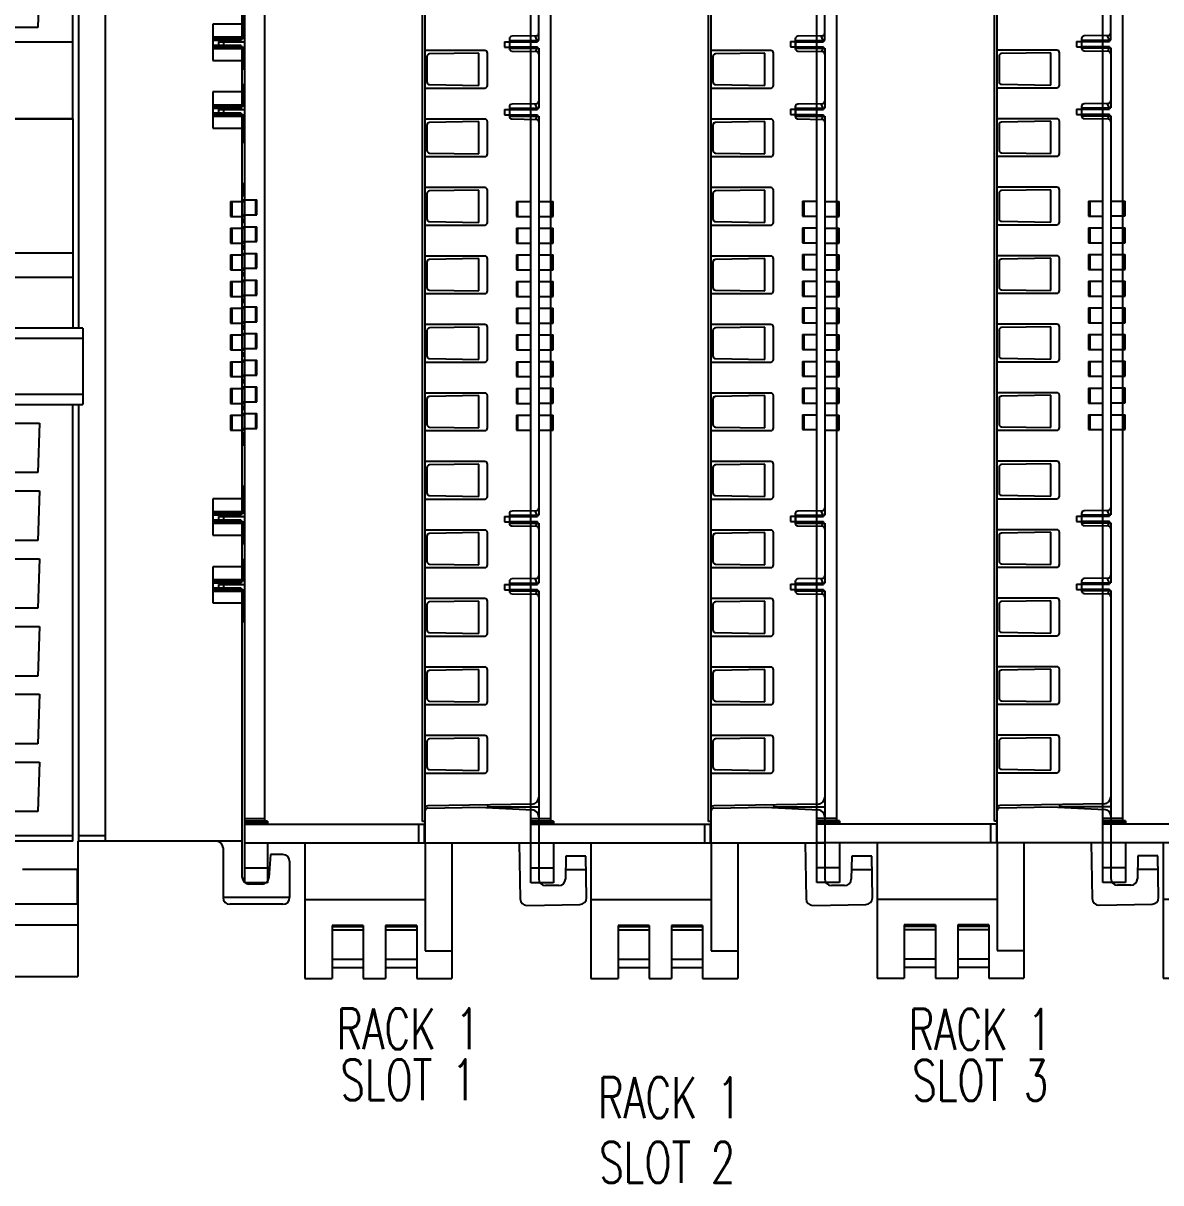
# Model space of a CAD drawing. Header units: inches. Extents: x 0 to 34.3, y 0 to 22.
# Drawn here: x 8.583 to 12.969, y 7.438 to 11.911 of the extents above; entities that cross this region are included whole.
import ezdxf
from ezdxf.enums import TextEntityAlignment as Align

# ---------------------------------------------------------------- set-up
doc = ezdxf.new("R2010")
doc.units = ezdxf.units.IN
doc.header["$MEASUREMENT"] = 0
doc.layers.add('PDESC', color=142, linetype='Continuous')
doc.layers.add('PSYMS', color=7, linetype='Continuous')
doc.styles.add('WD', font='romans.shx', dxfattribs={"height": 0.185})

# ---------------------------------------------------------------- blocks, each defined once
blk = doc.blocks.new('H5069_L320ERS2')
at = {"color": 7, "linetype": 'Continuous', "lineweight": 25}
for p, q in [((4.5798, 2.8163), (4.5798, 5.8723)), ((4.1004, 4.0712), (4.1004, 0.0044)), ((3.9874, 2.532), (3.9874, 3.8009)), ((4.007, 3.8009), (4.007, 1.7986)), ((3.8712, 3.024), (3.866, 2.8508)), ((4.5803, 2.926), (4.5803, 2.81)), ((3.866, 2.8508), (3.7021, 2.8508)), ((4.4771, 2.8621), (4.4771, 2.7354)), ((4.5798, 2.8621), (4.4771, 2.8621)), ((3.366, 2.8), (3.9874, 2.8)), ((4.5798, 2.8163), (4.4771, 2.8163)), ((4.5803, 2.81), (4.4771, 2.81)), ((4.5757, 2.8099), (4.4771, 2.8099)), ((4.5757, 2.8046), (4.4771, 2.8046)), ((4.5739, 2.81), (4.571, 2.8163)), ((4.5757, 2.81), (4.5757, 2.8046)), ((4.5757, 2.7873), (4.4771, 2.7873)), ((4.5757, 2.782), (4.4771, 2.782)), ((4.5803, 2.782), (4.4771, 2.782)), ((4.5798, 2.7757), (4.4771, 2.7757)), ((4.571, 2.7757), (4.5739, 2.782)), ((4.5757, 2.7873), (4.5757, 2.782)), ((4.5798, 2.5791), (4.5798, 2.7757)), ((4.5803, 2.782), (4.5803, 2.7024)), ((4.4771, 2.7354), (4.5798, 2.7354)), ((4.5803, 2.7024), (4.5798, 2.7024)), ((4.5798, 2.6529), (4.5803, 2.6529)), ((4.5803, 2.6529), (4.5803, 2.5728)), ((4.4771, 2.6249), (4.4771, 2.4983)), ((4.5798, 2.6249), (4.4771, 2.6249)), ((4.5798, 2.5791), (4.4771, 2.5791)), ((4.5757, 2.5728), (4.4771, 2.5728)), ((4.5803, 2.5728), (4.4771, 2.5728)), ((4.5757, 2.5675), (4.4771, 2.5675)), ((4.5739, 2.5728), (4.571, 2.5791)), ((4.5757, 2.5728), (4.5757, 2.5675)), ((3.366, 2.532), (3.9874, 2.532)), ((3.366, 2.531), (3.9874, 2.531)), ((3.9874, 2.531), (3.9874, 1.7986)), ((4.5757, 2.5502), (4.4771, 2.5502)), ((4.5757, 2.5449), (4.4771, 2.5449)), ((4.5803, 2.5448), (4.4771, 2.5448)), ((4.5798, 2.5385), (4.4771, 2.5385)), ((4.571, 2.5385), (4.5739, 2.5448)), ((4.5757, 2.5502), (4.5757, 2.5448)), ((4.5798, 1.1562), (4.5798, 2.5385)), ((4.5803, 2.5448), (4.5803, 2.4461)), ((4.4771, 2.4983), (4.5798, 2.4983)), ((4.5803, 2.4461), (4.5798, 2.4461)), ((4.5798, 2.3074), (4.5803, 2.3074)), ((4.5803, 2.3074), (4.5803, 2.2593)), ((4.5803, 2.2593), (4.5798, 2.2593)), ((4.5799, 2.2472), (4.6303, 2.2472)), ((4.5799, 2.2472), (4.5799, 2.1949)), ((4.6262, 2.2472), (4.6262, 2.1949)), ((4.6303, 2.1949), (4.6303, 2.2472)), ((4.5799, 2.1949), (4.6303, 2.1949)), ((4.5798, 2.1823), (4.5803, 2.1823)), ((4.5803, 2.166), (4.5798, 2.166)), ((4.5799, 2.1538), (4.6303, 2.1538)), ((4.5799, 2.1538), (4.5799, 2.1015)), ((4.5803, 2.1823), (4.5803, 2.166)), ((4.6262, 2.1538), (4.6262, 2.1015)), ((4.6303, 2.1015), (4.6303, 2.1538)), ((4.5798, 2.0889), (4.5803, 2.0889)), ((4.5803, 2.0726), (4.5798, 2.0726)), ((4.5799, 2.1015), (4.6303, 2.1015)), ((4.5803, 2.0889), (4.5803, 2.0726)), ((3.366, 2.0627), (3.9874, 2.0627)), ((4.5799, 2.0605), (4.6303, 2.0605)), ((4.5799, 2.0605), (4.5799, 2.0082)), ((4.6262, 2.0605), (4.6262, 2.0082)), ((4.6303, 2.0082), (4.6303, 2.0605)), ((4.5798, 1.9956), (4.5803, 1.9956)), ((4.5799, 2.0082), (4.6303, 2.0082)), ((4.5803, 1.9956), (4.5803, 1.9792)), ((3.366, 1.9776), (3.9874, 1.9776)), ((4.5803, 1.9792), (4.5798, 1.9792)), ((4.5799, 1.9671), (4.6303, 1.9671)), ((4.5799, 1.9671), (4.5799, 1.9148)), ((4.6262, 1.9671), (4.6262, 1.9148)), ((4.6303, 1.9148), (4.6303, 1.9671)), ((4.5799, 1.9148), (4.6303, 1.9148)), ((4.5798, 1.9022), (4.5803, 1.9022)), ((4.5803, 1.8859), (4.5798, 1.8859)), ((4.5799, 1.8737), (4.6303, 1.8737)), ((4.5799, 1.8737), (4.5799, 1.8214)), ((4.5803, 1.9022), (4.5803, 1.8859)), ((4.6262, 1.8737), (4.6262, 1.8214)), ((4.6303, 1.8214), (4.6303, 1.8737)), ((4.0224, 1.7986), (3.4108, 1.7986)), ((4.0224, 1.7986), (4.0224, 1.5324)), ((4.5798, 1.8088), (4.5803, 1.8088)), ((4.5803, 1.7925), (4.5798, 1.7925)), ((4.5799, 1.8214), (4.6303, 1.8214)), ((4.5803, 1.8088), (4.5803, 1.7925)), ((3.4108, 1.7635), (4.0224, 1.7635)), ((4.5799, 1.7803), (4.6303, 1.7803)), ((4.5799, 1.7803), (4.5799, 1.7281)), ((4.6262, 1.7803), (4.6262, 1.7281)), ((4.6303, 1.7281), (4.6303, 1.7803)), ((4.5798, 1.7155), (4.5803, 1.7155)), ((4.5799, 1.7281), (4.6303, 1.7281)), ((4.5803, 1.7155), (4.5803, 1.6991)), ((4.5803, 1.6991), (4.5798, 1.6991)), ((4.5799, 1.687), (4.6303, 1.687)), ((4.5799, 1.687), (4.5799, 1.6347)), ((4.6262, 1.687), (4.6262, 1.6347)), ((4.6303, 1.6347), (4.6303, 1.687)), ((4.5798, 1.6221), (4.5803, 1.6221)), ((4.5799, 1.6347), (4.6303, 1.6347)), ((4.5803, 1.6221), (4.5803, 1.6057)), ((4.5803, 1.6057), (4.5798, 1.6057)), ((4.5799, 1.5936), (4.6303, 1.5936)), ((4.5799, 1.5936), (4.5799, 1.5413)), ((4.6262, 1.5936), (4.6262, 1.5413)), ((4.6303, 1.5413), (4.6303, 1.5936)), ((3.4108, 1.5675), (4.0224, 1.5675)), ((4.5799, 1.5413), (4.6303, 1.5413)), ((3.4108, 1.5324), (4.0224, 1.5324)), ((3.9874, 0.0045), (3.9874, 1.5324)), ((4.007, 1.5324), (4.007, 0.0044)), ((4.5798, 1.5287), (4.5803, 1.5287)), ((4.5803, 1.5124), (4.5798, 1.5124)), ((4.5803, 1.5287), (4.5803, 1.5124)), ((3.7021, 1.4671), (3.8712, 1.4671)), ((3.8712, 1.4671), (3.866, 1.2939)), ((4.5799, 1.5002), (4.6303, 1.5002)), ((4.5799, 1.5002), (4.5799, 1.4479)), ((4.6262, 1.5002), (4.6262, 1.4479)), ((4.6303, 1.4479), (4.6303, 1.5002)), ((4.5798, 1.4353), (4.5803, 1.4353)), ((4.5799, 1.4479), (4.6303, 1.4479)), ((4.5803, 1.4353), (4.5803, 1.3873)), ((4.5803, 1.3873), (4.5798, 1.3873)), ((3.866, 1.2939), (3.7021, 1.2939)), ((3.7021, 1.2299), (3.8712, 1.2299)), ((3.8712, 1.2299), (3.866, 1.0567)), ((4.5798, 1.2486), (4.5803, 1.2486)), ((4.5803, 1.2486), (4.5803, 1.1499)), ((4.4771, 1.2017), (4.4771, 1.0755)), ((4.5798, 1.2017), (4.4771, 1.2017)), ((4.5798, 1.1562), (4.4771, 1.1562)), ((4.5803, 1.1499), (4.4771, 1.1499)), ((4.5757, 1.1498), (4.4771, 1.1498)), ((4.5757, 1.1445), (4.4771, 1.1445)), ((4.5739, 1.1499), (4.571, 1.1562)), ((4.5757, 1.1499), (4.5757, 1.1445)), ((4.5757, 1.1272), (4.4771, 1.1272)), ((4.5757, 1.1219), (4.4771, 1.1219)), ((4.5803, 1.1218), (4.4771, 1.1218)), ((4.5798, 1.1155), (4.4771, 1.1155)), ((4.571, 1.1155), (4.5739, 1.1218)), ((4.5757, 1.1272), (4.5757, 1.1218)), ((4.5798, 0.919), (4.5798, 1.1155)), ((4.5803, 1.1218), (4.5803, 1.0423)), ((3.866, 1.0567), (3.7021, 1.0567)), ((4.4771, 1.0755), (4.5798, 1.0755)), ((4.5803, 1.0423), (4.5798, 1.0423)), ((3.7021, 0.9928), (3.8712, 0.9928)), ((3.8712, 0.9928), (3.866, 0.8196)), ((4.5798, 0.9928), (4.5803, 0.9928)), ((4.5803, 0.9928), (4.5803, 0.9127)), ((4.4771, 0.9645), (4.4771, 0.8384)), ((4.5798, 0.9645), (4.4771, 0.9645)), ((4.5798, 0.919), (4.4771, 0.919)), ((4.5803, 0.9127), (4.4771, 0.9127)), ((4.5757, 0.9126), (4.4771, 0.9126)), ((4.5757, 0.9073), (4.4771, 0.9073)), ((4.5739, 0.9127), (4.571, 0.919)), ((4.5757, 0.9127), (4.5757, 0.9073)), ((4.5757, 0.8901), (4.4771, 0.8901)), ((4.5757, 0.8848), (4.4771, 0.8848)), ((4.5803, 0.8847), (4.4771, 0.8847)), ((4.5798, 0.8784), (4.4771, 0.8784)), ((4.571, 0.8784), (4.5739, 0.8847)), ((4.5757, 0.8901), (4.5757, 0.8847)), ((4.5798, -0.1216), (4.5798, 0.8784)), ((4.5803, 0.8847), (4.5803, 0.7691)), ((3.866, 0.8196), (3.7021, 0.8196)), ((4.4771, 0.8384), (4.5798, 0.8384)), ((3.7021, 0.7556), (3.8712, 0.7556)), ((3.8712, 0.7556), (3.866, 0.5824)), ((4.5798, 0.7691), (4.5803, 0.7691)), ((3.866, 0.5824), (3.7021, 0.5824)), ((3.7021, 0.5184), (3.8712, 0.5184)), ((3.8712, 0.5184), (3.866, 0.3452)), ((3.866, 0.3452), (3.7021, 0.3452)), ((3.7021, 0.2813), (3.8712, 0.2813)), ((3.8712, 0.2813), (3.866, 0.1081)), ((3.866, 0.1081), (3.7021, 0.1081)), ((3.9874, 0.0045), (3.3654, 0.0045)), ((3.6069, 0.0245), (3.9874, 0.0245)), ((4.0056, 0.0044), (4.0056, -0.468)), ((4.5798, 0.0044), (4.0056, 0.0044)), ((4.007, 0.0245), (4.1004, 0.0245)), ((4.5131, -0.0189), (4.5131, -0.1926)), ((4.6788, -0.0423), (4.6731, -0.1232)), ((4.7222, -0.0423), (4.6788, -0.0423)), ((4.7456, -0.0656), (4.7456, -0.1926)), ((4.0026, -0.0941), (3.8121, -0.0941)), ((4.0026, -0.0941), (4.0026, -0.2159)), ((4.6499, -0.145), (4.6032, -0.145)), ((4.7456, -0.1926), (4.5131, -0.1926)), ((4.0056, -0.2159), (3.3654, -0.2159)), ((4.7222, -0.2159), (4.5364, -0.2159)), ((4.0056, -0.2889), (3.274, -0.2889)), ((3.274, -0.468), (4.0056, -0.468))]:
    blk.add_line(p, q, dxfattribs=at)
for centre, start, end in [((4.4897, -0.0189), 0, 90), ((4.7222, -0.0656), 0, 90), ((4.6032, -0.1216), 180, 270), ((4.6499, -0.1216), 270, 356), ((4.5364, -0.1926), 180, 270), ((4.7222, -0.1926), 270, 0)]:
    blk.add_arc(centre, 0.0233, start, end, dxfattribs=at)
at = {"style": 'WD', "width": 0.7}
for tag, p in [('INST', (2.5, 6.6696)), ('LOC', (2.5, 6.5)), ('DESC1', (2.5, 6.3438)), ('DESC2', (2.5, 6.1875)), ('DESC3', (2.5, 6.0396)), ('XREF', (2.5, 5.4688))]:
    blk.add_attdef(tag, text='', height=0.125, dxfattribs=at).set_placement(p, align=Align.CENTER)
at = {"style": 'WD'}
blk.add_attdef('TAG1', text='', height=0.125, dxfattribs=at).set_placement((2.5, 5.875), align=Align.CENTER)
at = {"style": 'WD', "flags": 9}
blk.add_attdef('FAMILY', (2.7047, 5.8398), '', height=0.01, dxfattribs=at)
for tag, p in [('CAT', (2.7297, 5.7957)), ('ASSYCODE', (2.73, 5.7589)), ('MFG', (2.7278, 5.7762))]:
    blk.add_attdef(tag, text='', height=0.01, dxfattribs=at).set_placement(p, align=Align.CENTER)
blk = doc.blocks.new('HDV1_IB16')
at = {"color": 7, "linetype": 'Continuous', "lineweight": 25}
for p, q in [((-0.0003, -0.1235), (-0.0003, 5.1502)), ((0.8991, 2.456), (0.8991, 5.1378)), ((0.061, 0.0653), (0.061, 4.0712)), ((0.5434, 0.0645), (0.5434, 4.0712)), ((0.5516, -0.0009), (0.5516, 4.0712)), ((-0.0812, 2.4519), (-0.0003, 2.4519)), ((-0.0812, 2.4519), (-0.0812, 2.4356)), ((-0.0657, 2.4519), (-0.0657, 2.4356)), ((0.8091, 2.4602), (0.8091, 2.4313)), ((0.8091, 2.456), (0.8991, 2.456)), ((0.8091, 2.4517), (0.8951, 2.4517)), ((0.891, 2.4697), (0.8172, 2.4684)), ((0.8872, 2.4696), (0.8935, 2.456)), ((0.8951, 2.4517), (0.8951, 2.456)), ((-0.0812, 2.4356), (-0.0003, 2.4356)), ((0.7338, 2.4249), (0.5516, 2.4249)), ((0.7154, 2.4169), (0.5649, 2.4143)), ((0.7154, 2.3179), (0.7154, 2.4169)), ((0.742, 2.3181), (0.742, 2.4167)), ((0.8091, 2.4362), (0.8951, 2.4362)), ((0.8091, 2.4319), (0.8991, 2.4319)), ((0.8172, 2.4232), (0.891, 2.4219)), ((0.8935, 2.4319), (0.8889, 2.4219)), ((0.8951, 2.4319), (0.8951, 2.4362)), ((0.8991, 2.4319), (0.8991, 2.2483)), ((0.5569, 2.4061), (0.5569, 2.3287)), ((0.5516, 2.3099), (0.7338, 2.3099)), ((0.5649, 2.3205), (0.7154, 2.3179)), ((-0.0812, 2.2442), (-0.0812, 2.2279)), ((-0.0812, 2.2442), (-0.0003, 2.2442)), ((-0.0657, 2.2442), (-0.0657, 2.2279)), ((0.8091, 2.2526), (0.8091, 2.2237)), ((0.8091, 2.2483), (0.8991, 2.2483)), ((0.8091, 2.244), (0.8951, 2.244)), ((0.891, 2.262), (0.8172, 2.2607)), ((0.8872, 2.262), (0.8935, 2.2483)), ((0.8951, 2.244), (0.8951, 2.2483)), ((-0.0812, 2.2279), (-0.0003, 2.2279)), ((0.7338, 2.2151), (0.5516, 2.2151)), ((0.7154, 2.2072), (0.5649, 2.2046)), ((0.7154, 2.1082), (0.7154, 2.2072)), ((0.742, 2.1084), (0.742, 2.207)), ((0.8091, 2.2285), (0.8951, 2.2285)), ((0.8091, 2.2242), (0.8991, 2.2242)), ((0.8172, 2.2155), (0.891, 2.2142)), ((0.8935, 2.2242), (0.8889, 2.2142)), ((0.8951, 2.2242), (0.8951, 2.2285)), ((0.8991, 2.2242), (0.8991, 1.0023)), ((0.5569, 2.1964), (0.5569, 2.119)), ((0.5516, 2.1002), (0.7338, 2.1002)), ((0.5649, 2.1108), (0.7154, 2.1082)), ((0.7338, 2.0054), (0.5516, 2.0054)), ((0.7154, 1.9975), (0.5649, 1.9949)), ((0.7154, 1.8985), (0.7154, 1.9975)), ((0.742, 1.8987), (0.742, 1.9972)), ((-0.044, 1.9628), (-0.0003, 1.9628)), ((-0.044, 1.9628), (-0.044, 1.917)), ((-0.0405, 1.9628), (-0.0405, 1.917)), ((0.5569, 1.9867), (0.5569, 1.9093)), ((0.8991, 1.963), (0.9428, 1.963)), ((0.9393, 1.963), (0.9393, 1.9172)), ((0.9428, 1.9172), (0.9428, 1.963)), ((0.8991, 1.9172), (0.9428, 1.9172)), ((-0.044, 1.917), (-0.0003, 1.917)), ((0.5516, 1.8905), (0.7338, 1.8905)), ((0.5649, 1.9011), (0.7154, 1.8985)), ((-0.044, 1.881), (-0.0003, 1.881)), ((-0.044, 1.881), (-0.044, 1.8352)), ((-0.0405, 1.881), (-0.0405, 1.8352)), ((0.8991, 1.8812), (0.9428, 1.8812)), ((0.9393, 1.8812), (0.9393, 1.8354)), ((0.9428, 1.8354), (0.9428, 1.8812)), ((-0.044, 1.8352), (-0.0003, 1.8352)), ((0.8991, 1.8354), (0.9428, 1.8354)), ((-0.044, 1.7993), (-0.0003, 1.7993)), ((-0.044, 1.7993), (-0.044, 1.7535)), ((-0.0405, 1.7993), (-0.0405, 1.7535)), ((0.7338, 1.7957), (0.5516, 1.7957)), ((0.5569, 1.777), (0.5569, 1.6995)), ((0.7154, 1.7878), (0.5649, 1.7851)), ((0.7154, 1.6887), (0.7154, 1.7878)), ((0.742, 1.689), (0.742, 1.7875)), ((0.8991, 1.7995), (0.9428, 1.7995)), ((0.9393, 1.7995), (0.9393, 1.7537)), ((0.9428, 1.7537), (0.9428, 1.7995)), ((-0.044, 1.7535), (-0.0003, 1.7535)), ((0.8991, 1.7537), (0.9428, 1.7537)), ((-0.044, 1.7175), (-0.0003, 1.7175)), ((-0.044, 1.7175), (-0.044, 1.6717)), ((-0.0405, 1.7175), (-0.0405, 1.6717)), ((0.8991, 1.7177), (0.9428, 1.7177)), ((0.9393, 1.7177), (0.9393, 1.6719)), ((0.9428, 1.6719), (0.9428, 1.7177)), ((-0.044, 1.6717), (-0.0003, 1.6717)), ((0.5516, 1.6808), (0.7338, 1.6808)), ((0.5649, 1.6914), (0.7154, 1.6887)), ((0.8991, 1.6719), (0.9428, 1.6719)), ((-0.044, 1.6357), (-0.0003, 1.6357)), ((-0.044, 1.6357), (-0.044, 1.59)), ((-0.0405, 1.6357), (-0.0405, 1.59)), ((0.8991, 1.6359), (0.9428, 1.6359)), ((0.9393, 1.6359), (0.9393, 1.5902)), ((0.9428, 1.5902), (0.9428, 1.6359)), ((-0.044, 1.59), (-0.0003, 1.59)), ((0.7338, 1.586), (0.5516, 1.586)), ((0.5569, 1.5672), (0.5569, 1.4898)), ((0.7154, 1.578), (0.5649, 1.5754)), ((0.7154, 1.479), (0.7154, 1.578)), ((0.742, 1.4793), (0.742, 1.5778)), ((0.8991, 1.5902), (0.9428, 1.5902)), ((-0.044, 1.554), (-0.0003, 1.554)), ((-0.044, 1.554), (-0.044, 1.5082)), ((-0.0405, 1.554), (-0.0405, 1.5082)), ((0.8991, 1.5542), (0.9428, 1.5542)), ((0.9393, 1.5542), (0.9393, 1.5084)), ((0.9428, 1.5084), (0.9428, 1.5542)), ((-0.044, 1.5082), (-0.0003, 1.5082)), ((0.8991, 1.5084), (0.9428, 1.5084)), ((-0.044, 1.4722), (-0.0003, 1.4722)), ((-0.044, 1.4722), (-0.044, 1.4264)), ((-0.0405, 1.4722), (-0.0405, 1.4264)), ((0.5516, 1.4711), (0.7338, 1.4711)), ((0.5649, 1.4816), (0.7154, 1.479)), ((0.8991, 1.4724), (0.9428, 1.4724)), ((0.9393, 1.4724), (0.9393, 1.4266)), ((0.9428, 1.4266), (0.9428, 1.4724)), ((-0.044, 1.4264), (-0.0003, 1.4264)), ((0.8991, 1.4266), (0.9428, 1.4266)), ((-0.044, 1.3905), (-0.0003, 1.3905)), ((-0.044, 1.3905), (-0.044, 1.3447)), ((-0.0405, 1.3905), (-0.0405, 1.3447)), ((0.8991, 1.3907), (0.9428, 1.3907)), ((0.9393, 1.3907), (0.9393, 1.3449)), ((0.9428, 1.3449), (0.9428, 1.3907)), ((0.7338, 1.3763), (0.5516, 1.3763)), ((0.5569, 1.3575), (0.5569, 1.2801)), ((0.7154, 1.3683), (0.5649, 1.3657)), ((0.7154, 1.2693), (0.7154, 1.3683)), ((0.742, 1.2695), (0.742, 1.3681)), ((-0.044, 1.3447), (-0.0003, 1.3447)), ((0.8991, 1.3449), (0.9428, 1.3449)), ((-0.044, 1.3089), (-0.0003, 1.3089)), ((-0.044, 1.3089), (-0.044, 1.2631)), ((-0.0405, 1.3089), (-0.0405, 1.2631)), ((0.8991, 1.3089), (0.9428, 1.3089)), ((0.9393, 1.3089), (0.9393, 1.2631)), ((0.9428, 1.2631), (0.9428, 1.3089)), ((-0.044, 1.2631), (-0.0003, 1.2631)), ((0.5516, 1.2614), (0.7338, 1.2614)), ((0.5649, 1.2719), (0.7154, 1.2693)), ((0.8991, 1.2631), (0.9428, 1.2631)), ((0.7338, 1.1666), (0.5516, 1.1666)), ((0.5569, 1.1478), (0.5569, 1.0704)), ((0.7154, 1.1586), (0.5649, 1.156)), ((0.7154, 1.0596), (0.7154, 1.1586)), ((0.742, 1.0598), (0.742, 1.1584)), ((0.5516, 1.0516), (0.7338, 1.0516)), ((0.5649, 1.0622), (0.7154, 1.0596)), ((-0.0812, 0.9982), (-0.0003, 0.9982)), ((-0.0812, 0.9982), (-0.0812, 0.9819)), ((-0.0657, 0.9982), (-0.0657, 0.9819)), ((0.8091, 1.0065), (0.8091, 0.9776)), ((0.8091, 1.0023), (0.8991, 1.0023)), ((0.8091, 0.998), (0.8951, 0.998)), ((0.891, 1.016), (0.8172, 1.0147)), ((0.8872, 1.0159), (0.8935, 1.0023)), ((0.8951, 0.998), (0.8951, 1.0023)), ((-0.0812, 0.9819), (-0.0003, 0.9819)), ((0.8091, 0.9825), (0.8951, 0.9825)), ((0.8091, 0.9782), (0.8991, 0.9782)), ((0.8172, 0.9695), (0.891, 0.9682)), ((0.8935, 0.9782), (0.8889, 0.9682)), ((0.8951, 0.9782), (0.8951, 0.9825)), ((0.8991, 0.9782), (0.8991, 0.7946)), ((0.7338, 0.9568), (0.5516, 0.9568)), ((0.5569, 0.9381), (0.5569, 0.8607)), ((0.7154, 0.9489), (0.5649, 0.9463)), ((0.7154, 0.8499), (0.7154, 0.9489)), ((0.742, 0.8501), (0.742, 0.9487)), ((0.5649, 0.8525), (0.7154, 0.8499)), ((0.5516, 0.8419), (0.7338, 0.8419)), ((-0.0812, 0.7905), (-0.0003, 0.7905)), ((-0.0812, 0.7905), (-0.0812, 0.7742)), ((-0.0657, 0.7905), (-0.0657, 0.7742)), ((0.8091, 0.7989), (0.8091, 0.77)), ((0.8091, 0.7946), (0.8991, 0.7946)), ((0.8091, 0.7903), (0.8951, 0.7903)), ((0.891, 0.8083), (0.8172, 0.807)), ((0.8872, 0.8083), (0.8935, 0.7946)), ((0.8951, 0.7903), (0.8951, 0.7946)), ((-0.0812, 0.7742), (-0.0003, 0.7742)), ((0.7338, 0.7471), (0.5516, 0.7471)), ((0.8091, 0.7748), (0.8951, 0.7748)), ((0.8091, 0.7705), (0.8991, 0.7705)), ((0.8172, 0.7618), (0.891, 0.7605)), ((0.8935, 0.7705), (0.8889, 0.7605)), ((0.8951, 0.7705), (0.8951, 0.7748)), ((0.8991, 0.7705), (0.8991, -0.1113)), ((0.5569, 0.7284), (0.5569, 0.651)), ((0.7154, 0.7392), (0.5649, 0.7366)), ((0.7154, 0.6402), (0.7154, 0.7392)), ((0.742, 0.6404), (0.742, 0.739)), ((0.5649, 0.6428), (0.7154, 0.6402)), ((0.5516, 0.6322), (0.7338, 0.6322)), ((0.7338, 0.5374), (0.5516, 0.5374)), ((0.5569, 0.5187), (0.5569, 0.4412)), ((0.7154, 0.5295), (0.5649, 0.5268)), ((0.7154, 0.4304), (0.7154, 0.5295)), ((0.742, 0.4307), (0.742, 0.5292)), ((0.5649, 0.4331), (0.7154, 0.4304)), ((0.5516, 0.4225), (0.7338, 0.4225)), ((0.7338, 0.3277), (0.5516, 0.3277)), ((0.7154, 0.3198), (0.5649, 0.3171)), ((0.7154, 0.2207), (0.7154, 0.3198)), ((0.5569, 0.309), (0.5569, 0.2315)), ((0.742, 0.221), (0.742, 0.3195)), ((0.5649, 0.2234), (0.7154, 0.2207)), ((0.5516, 0.2128), (0.7338, 0.2128)), ((0.879, 0.1179), (0.5594, 0.1123)), ((0.5596, 0.1057), (0.7168, 0.1085)), ((0.7168, 0.1085), (0.8797, 0.0999)), ((0.742, 0.1155), (0.742, 0.1083)), ((0.8991, 0.1083), (0.742, 0.1083)), ((0.061, 0.0724), (-0.0003, 0.0724)), ((0.0692, 0.0653), (-0.0003, 0.0653)), ((0.0692, 0.0593), (-0.0003, 0.0593)), ((-0.0003, 0.0567), (0.5499, 0.0567)), ((0.0692, 0.0653), (0.0692, 0.0567)), ((0.5312, 0.0567), (0.5312, -0.0009)), ((0.5516, 0.0645), (0.5434, 0.0645)), ((0.5499, -0.0009), (0.5499, 0.0567)), ((-0.0003, -0.0009), (0.8991, -0.0009)), ((0.0692, -0.0009), (0.0692, -0.1235)), ((0.1837, -0.0009), (0.1837, -0.4158)), ((0.5512, -0.0009), (0.5512, -0.3315)), ((0.6329, -0.0009), (0.6329, -0.4158)), ((0.839, -0.0009), (0.842, -0.1726)), ((0.9818, -0.0418), (0.9805, -0.1116)), ((1.0429, -0.0418), (0.9818, -0.0418)), ((1.0451, -0.1691), (1.0429, -0.0418)), ((0.0692, -0.0782), (-0.0003, -0.0782)), ((1.0436, -0.0835), (0.981, -0.0835)), ((0.0692, -0.1235), (-0.0003, -0.1235)), ((0.9601, -0.1317), (0.9195, -0.1317)), ((0.1837, -0.1738), (0.5512, -0.1738)), ((0.8628, -0.1927), (1.025, -0.1898)), ((0.2669, -0.2534), (0.2669, -0.4158)), ((0.3621, -0.2534), (0.2669, -0.2534)), ((0.3621, -0.2584), (0.2669, -0.2584)), ((0.3621, -0.2681), (0.2669, -0.2681)), ((0.3621, -0.2534), (0.3621, -0.4158)), ((0.4304, -0.2534), (0.4304, -0.4158)), ((0.5256, -0.2534), (0.4304, -0.2534)), ((0.5256, -0.2584), (0.4304, -0.2584)), ((0.5256, -0.2681), (0.4304, -0.2681)), ((0.5256, -0.2534), (0.5256, -0.4158)), ((0.5512, -0.3315), (0.6329, -0.3315)), ((0.2669, -0.3566), (0.3621, -0.3566)), ((0.3621, -0.3833), (0.2669, -0.3833)), ((0.4304, -0.3566), (0.5256, -0.3566)), ((0.5256, -0.3833), (0.4304, -0.3833)), ((0.1837, -0.4158), (0.2669, -0.4158)), ((0.3621, -0.4158), (0.4304, -0.4158)), ((0.5256, -0.4158), (0.6329, -0.4158))]:
    blk.add_line(p, q, dxfattribs=at)
for centre, radius, start, end in [((0.8173, 2.4602), 0.00818, 91, 180), ((0.8909, 2.4779), 0.00818, 271, 0), ((0.565, 2.4061), 0.00818, 91, 180), ((0.7338, 2.4167), 0.00818, 0, 90), ((0.8173, 2.4313), 0.00818, 180, 269), ((0.8909, 2.4137), 0.00818, 0, 89), ((0.565, 2.3287), 0.00818, 180, 269), ((0.7338, 2.3181), 0.00818, 270, 360), ((0.8173, 2.2526), 0.00818, 91, 180), ((0.8909, 2.2702), 0.00818, 271, 360), ((0.565, 2.1964), 0.00818, 91, 180), ((0.7338, 2.207), 0.00818, 0, 90), ((0.8173, 2.2237), 0.00818, 180, 269), ((0.8909, 2.206), 0.00818, 0, 89), ((0.565, 2.119), 0.00818, 180, 269), ((0.7338, 2.1084), 0.00818, 270, 360), ((0.565, 1.9867), 0.00818, 91, 180), ((0.7338, 1.9972), 0.00818, 360, 90), ((0.565, 1.9093), 0.00818, 180, 269), ((0.7338, 1.8987), 0.00818, 270, 360), ((0.565, 1.777), 0.00818, 91, 180), ((0.7338, 1.7875), 0.00818, 360, 90), ((0.565, 1.6995), 0.00818, 180, 269), ((0.7338, 1.689), 0.00818, 270, 0), ((0.565, 1.5672), 0.00818, 91, 180), ((0.7338, 1.5778), 0.00818, 0, 90), ((0.565, 1.4898), 0.00818, 180, 269), ((0.7338, 1.4793), 0.00818, 270, 0), ((0.565, 1.3575), 0.00818, 91, 180), ((0.7338, 1.3681), 0.00818, 0, 90), ((0.565, 1.2801), 0.00818, 180, 269), ((0.7338, 1.2695), 0.00818, 270, 360), ((0.565, 1.1478), 0.00818, 91, 180), ((0.7338, 1.1584), 0.00818, 0, 90), ((0.565, 1.0704), 0.00818, 180, 269), ((0.7338, 1.0598), 0.00818, 270, 0), ((0.8173, 1.0065), 0.00818, 91, 180), ((0.8909, 1.0242), 0.00818, 271, 360), ((0.8173, 0.9776), 0.00818, 180, 269), ((0.8909, 0.96), 0.00818, 0, 89), ((0.565, 0.9381), 0.00818, 91, 180), ((0.7338, 0.9487), 0.00818, 0, 90), ((0.565, 0.8607), 0.00818, 180, 269), ((0.7338, 0.8501), 0.00818, 270, 0), ((0.8173, 0.7989), 0.00818, 91, 180), ((0.8909, 0.8165), 0.00818, 271, 0), ((0.7338, 0.739), 0.00818, 0, 90), ((0.8173, 0.77), 0.00818, 180, 269), ((0.8909, 0.7523), 0.00818, 0, 89), ((0.565, 0.7284), 0.00818, 91, 180), ((0.565, 0.651), 0.00818, 180, 269), ((0.7338, 0.6404), 0.00818, 270, 0), ((0.7338, 0.5292), 0.00818, 0, 90), ((0.565, 0.5187), 0.00818, 91, 180), ((0.565, 0.4412), 0.00818, 180, 269), ((0.7338, 0.4307), 0.00818, 270, 0), ((0.7338, 0.3195), 0.00818, 0, 90), ((0.565, 0.309), 0.00818, 91, 180), ((0.565, 0.2315), 0.00818, 180, 269), ((0.7338, 0.221), 0.00818, 270, 0), ((0.5598, 0.0918), 0.0204, 91, 113.5782), ((0.8786, 0.1383), 0.0204, 271, 0), ((0.5598, 0.0976), 0.00818, 91, 180), ((0.8786, 0.0795), 0.0204, 0, 87), ((0.9195, -0.1113), 0.0204, 180, 270), ((0.9601, -0.1113), 0.0204, 270, 359), ((0.8624, -0.1722), 0.0204, 181, 271), ((1.0247, -0.1694), 0.0204, 271, 1)]:
    blk.add_arc(centre, radius, start, end, dxfattribs=at)
at = {"style": 'WD', "width": 0.7}
for tag, p in [('LOC', (0.4544, 5.875)), ('XREF', (0.4526, 4.625)), ('INST', (0.4526, 4.3017)), ('DESC1', (0.5, -0.6326)), ('DESC2', (0.5, -0.7888)), ('DESC3', (0.5, -0.9367))]:
    blk.add_attdef(tag, text='', height=0.125, dxfattribs=at).set_placement(p, align=Align.CENTER)
at = {"style": 'WD'}
blk.add_attdef('TAG1', text='', height=0.125, dxfattribs=at).set_placement((0.4544, 5.6875), align=Align.CENTER)
at = {"style": 'WD', "flags": 9}
blk.add_attdef('FAMILY', (0.4287, 4.5447), '', height=0.01, dxfattribs=at)
for tag, p in [('CAT', (0.4537, 4.5005)), ('ASSYCODE', (0.454, 4.4637)), ('MFG', (0.4518, 4.481))]:
    blk.add_attdef(tag, text='', height=0.01, dxfattribs=at).set_placement(p, align=Align.CENTER)
blk = doc.blocks.new('HDV1_OB16')
at = {"color": 7, "linetype": 'Continuous', "lineweight": 25}
for p, q in [((0.0003, -0.1225), (0.0003, 5.1513)), ((0.8997, 2.4571), (0.8997, 5.1388)), ((0.0616, 0.0664), (0.0616, 4.0722)), ((0.544, 0.0656), (0.544, 4.0722)), ((0.5522, 0.0002), (0.5522, 4.0722)), ((-0.0806, 2.453), (0.0003, 2.453)), ((-0.0806, 2.453), (-0.0806, 2.4366)), ((-0.0651, 2.453), (-0.0651, 2.4366)), ((0.8097, 2.4613), (0.8097, 2.4324)), ((0.8097, 2.4571), (0.8997, 2.4571)), ((0.8097, 2.4528), (0.8957, 2.4528)), ((0.8916, 2.4708), (0.8178, 2.4695)), ((0.8878, 2.4707), (0.8941, 2.4571)), ((0.8957, 2.4528), (0.8957, 2.4571)), ((-0.0806, 2.4366), (0.0003, 2.4366)), ((0.7344, 2.4259), (0.5522, 2.4259)), ((0.716, 2.418), (0.5655, 2.4153)), ((0.716, 2.3189), (0.716, 2.418)), ((0.7426, 2.3192), (0.7426, 2.4177)), ((0.8097, 2.4372), (0.8957, 2.4372)), ((0.8097, 2.4329), (0.8997, 2.4329)), ((0.8178, 2.4242), (0.8916, 2.4229)), ((0.8941, 2.4329), (0.8895, 2.423)), ((0.8957, 2.4329), (0.8957, 2.4372)), ((0.8997, 2.4329), (0.8997, 2.2494)), ((0.5575, 2.4072), (0.5575, 2.3297)), ((0.5522, 2.311), (0.7344, 2.311)), ((0.5655, 2.3216), (0.716, 2.3189)), ((-0.0806, 2.2453), (-0.0806, 2.2289)), ((-0.0806, 2.2453), (0.0003, 2.2453)), ((-0.0651, 2.2453), (-0.0651, 2.2289)), ((0.8097, 2.2536), (0.8097, 2.2247)), ((0.8097, 2.2494), (0.8997, 2.2494)), ((0.8097, 2.2451), (0.8957, 2.2451)), ((0.8916, 2.2631), (0.8178, 2.2618)), ((0.8878, 2.263), (0.8941, 2.2494)), ((0.8957, 2.2451), (0.8957, 2.2494)), ((-0.0806, 2.2289), (0.0003, 2.2289)), ((0.7344, 2.2162), (0.5522, 2.2162)), ((0.716, 2.2082), (0.5655, 2.2056)), ((0.716, 2.1092), (0.716, 2.2082)), ((0.7426, 2.1095), (0.7426, 2.208)), ((0.8097, 2.2296), (0.8957, 2.2296)), ((0.8097, 2.2253), (0.8997, 2.2253)), ((0.8178, 2.2165), (0.8916, 2.2153)), ((0.8941, 2.2253), (0.8895, 2.2153)), ((0.8957, 2.2253), (0.8957, 2.2296)), ((0.8997, 2.2253), (0.8997, 1.0034)), ((0.5575, 2.1974), (0.5575, 2.12)), ((0.5522, 2.1013), (0.7344, 2.1013)), ((0.5655, 2.1118), (0.716, 2.1092)), ((0.7344, 2.0065), (0.5522, 2.0065)), ((0.716, 1.9985), (0.5655, 1.9959)), ((0.716, 1.8995), (0.716, 1.9985)), ((0.7426, 1.8997), (0.7426, 1.9983)), ((-0.0434, 1.9638), (0.0003, 1.9638)), ((-0.0434, 1.9638), (-0.0434, 1.9181)), ((-0.0399, 1.9638), (-0.0399, 1.9181)), ((0.5575, 1.9877), (0.5575, 1.9103)), ((0.8997, 1.964), (0.9434, 1.964)), ((0.9399, 1.964), (0.9399, 1.9183)), ((0.9434, 1.9183), (0.9434, 1.964)), ((-0.0434, 1.9181), (0.0003, 1.9181)), ((0.8997, 1.9183), (0.9434, 1.9183)), ((-0.0434, 1.8821), (0.0003, 1.8821)), ((-0.0434, 1.8821), (-0.0434, 1.8363)), ((-0.0399, 1.8821), (-0.0399, 1.8363)), ((0.5522, 1.8916), (0.7344, 1.8916)), ((0.5655, 1.9021), (0.716, 1.8995)), ((0.8997, 1.8823), (0.9434, 1.8823)), ((0.9399, 1.8823), (0.9399, 1.8365)), ((0.9434, 1.8365), (0.9434, 1.8823)), ((-0.0434, 1.8363), (0.0003, 1.8363)), ((0.8997, 1.8365), (0.9434, 1.8365)), ((-0.0434, 1.8003), (0.0003, 1.8003)), ((-0.0434, 1.8003), (-0.0434, 1.7545)), ((-0.0399, 1.8003), (-0.0399, 1.7545)), ((0.7344, 1.7968), (0.5522, 1.7968)), ((0.5575, 1.778), (0.5575, 1.7006)), ((0.716, 1.7888), (0.5655, 1.7862)), ((0.716, 1.6898), (0.716, 1.7888)), ((0.7426, 1.69), (0.7426, 1.7886)), ((0.8997, 1.8005), (0.9434, 1.8005)), ((0.9399, 1.8005), (0.9399, 1.7547)), ((0.9434, 1.7547), (0.9434, 1.8005)), ((-0.0434, 1.7545), (0.0003, 1.7545)), ((0.8997, 1.7547), (0.9434, 1.7547)), ((-0.0434, 1.7186), (0.0003, 1.7186)), ((-0.0434, 1.7186), (-0.0434, 1.6728)), ((-0.0399, 1.7186), (-0.0399, 1.6728)), ((0.8997, 1.7188), (0.9434, 1.7188)), ((0.9399, 1.7188), (0.9399, 1.673)), ((0.9434, 1.673), (0.9434, 1.7188)), ((-0.0434, 1.6728), (0.0003, 1.6728)), ((0.5522, 1.6818), (0.7344, 1.6818)), ((0.5655, 1.6924), (0.716, 1.6898)), ((0.8997, 1.673), (0.9434, 1.673)), ((-0.0434, 1.6368), (0.0003, 1.6368)), ((-0.0434, 1.6368), (-0.0434, 1.591)), ((-0.0399, 1.6368), (-0.0399, 1.591)), ((0.8997, 1.637), (0.9434, 1.637)), ((0.9399, 1.637), (0.9399, 1.5912)), ((0.9434, 1.5912), (0.9434, 1.637)), ((-0.0434, 1.591), (0.0003, 1.591)), ((0.7344, 1.587), (0.5522, 1.587)), ((0.5575, 1.5683), (0.5575, 1.4909)), ((0.716, 1.5791), (0.5655, 1.5765)), ((0.716, 1.4801), (0.716, 1.5791)), ((0.7426, 1.4803), (0.7426, 1.5789)), ((0.8997, 1.5912), (0.9434, 1.5912)), ((-0.0434, 1.555), (0.0003, 1.555)), ((-0.0434, 1.555), (-0.0434, 1.5093)), ((-0.0399, 1.555), (-0.0399, 1.5093)), ((0.8997, 1.5552), (0.9434, 1.5552)), ((0.9399, 1.5552), (0.9399, 1.5095)), ((0.9434, 1.5095), (0.9434, 1.5552)), ((-0.0434, 1.5093), (0.0003, 1.5093)), ((0.8997, 1.5095), (0.9434, 1.5095)), ((-0.0434, 1.4733), (0.0003, 1.4733)), ((-0.0434, 1.4733), (-0.0434, 1.4275)), ((-0.0399, 1.4733), (-0.0399, 1.4275)), ((0.5522, 1.4721), (0.7344, 1.4721)), ((0.5655, 1.4827), (0.716, 1.4801)), ((0.8997, 1.4735), (0.9434, 1.4735)), ((0.9399, 1.4735), (0.9399, 1.4277)), ((0.9434, 1.4277), (0.9434, 1.4735)), ((-0.0434, 1.4275), (0.0003, 1.4275)), ((0.8997, 1.4277), (0.9434, 1.4277)), ((-0.0434, 1.3915), (0.0003, 1.3915)), ((-0.0434, 1.3915), (-0.0434, 1.3457)), ((-0.0399, 1.3915), (-0.0399, 1.3457)), ((0.8997, 1.3917), (0.9434, 1.3917)), ((0.9399, 1.3917), (0.9399, 1.3459)), ((0.9434, 1.3459), (0.9434, 1.3917)), ((0.7344, 1.3773), (0.5522, 1.3773)), ((0.5575, 1.3586), (0.5575, 1.2812)), ((0.716, 1.3694), (0.5655, 1.3668)), ((0.716, 1.2704), (0.716, 1.3694)), ((0.7426, 1.2706), (0.7426, 1.3692)), ((-0.0434, 1.3457), (0.0003, 1.3457)), ((0.8997, 1.3459), (0.9434, 1.3459)), ((-0.0434, 1.31), (0.0003, 1.31)), ((-0.0434, 1.31), (-0.0434, 1.2642)), ((-0.0399, 1.31), (-0.0399, 1.2642)), ((0.8997, 1.31), (0.9434, 1.31)), ((0.9399, 1.31), (0.9399, 1.2642)), ((0.9434, 1.2642), (0.9434, 1.31)), ((-0.0434, 1.2642), (0.0003, 1.2642)), ((0.5522, 1.2624), (0.7344, 1.2624)), ((0.5655, 1.273), (0.716, 1.2704)), ((0.8997, 1.2642), (0.9434, 1.2642)), ((0.7344, 1.1676), (0.5522, 1.1676)), ((0.5575, 1.1489), (0.5575, 1.0714)), ((0.716, 1.1597), (0.5655, 1.157)), ((0.716, 1.0606), (0.716, 1.1597)), ((0.7426, 1.0609), (0.7426, 1.1594)), ((0.5522, 1.0527), (0.7344, 1.0527)), ((0.5655, 1.0633), (0.716, 1.0606)), ((-0.0806, 0.9993), (0.0003, 0.9993)), ((-0.0806, 0.9993), (-0.0806, 0.9829)), ((-0.0651, 0.9993), (-0.0651, 0.9829)), ((0.8097, 1.0076), (0.8097, 0.9787)), ((0.8097, 1.0034), (0.8997, 1.0034)), ((0.8097, 0.9991), (0.8957, 0.9991)), ((0.8916, 1.0171), (0.8178, 1.0158)), ((0.8878, 1.017), (0.8941, 1.0034)), ((0.8957, 0.9991), (0.8957, 1.0034)), ((-0.0806, 0.9829), (0.0003, 0.9829)), ((0.8097, 0.9835), (0.8957, 0.9835)), ((0.8097, 0.9792), (0.8997, 0.9792)), ((0.8178, 0.9705), (0.8916, 0.9692)), ((0.8941, 0.9792), (0.8895, 0.9693)), ((0.8957, 0.9792), (0.8957, 0.9835)), ((0.8997, 0.9792), (0.8997, 0.7957)), ((0.7344, 0.9579), (0.5522, 0.9579)), ((0.5575, 0.9392), (0.5575, 0.8617)), ((0.716, 0.95), (0.5655, 0.9473)), ((0.716, 0.8509), (0.716, 0.95)), ((0.7426, 0.8512), (0.7426, 0.9497)), ((0.5655, 0.8536), (0.716, 0.8509)), ((0.5522, 0.843), (0.7344, 0.843)), ((-0.0806, 0.7916), (0.0003, 0.7916)), ((-0.0806, 0.7916), (-0.0806, 0.7752)), ((-0.0651, 0.7916), (-0.0651, 0.7752)), ((0.8097, 0.7999), (0.8097, 0.771)), ((0.8097, 0.7957), (0.8997, 0.7957)), ((0.8097, 0.7914), (0.8957, 0.7914)), ((0.8916, 0.8094), (0.8178, 0.8081)), ((0.8878, 0.8093), (0.8941, 0.7957)), ((0.8957, 0.7914), (0.8957, 0.7957)), ((-0.0806, 0.7752), (0.0003, 0.7752)), ((0.7344, 0.7482), (0.5522, 0.7482)), ((0.8097, 0.7759), (0.8957, 0.7759)), ((0.8097, 0.7716), (0.8997, 0.7716)), ((0.8178, 0.7628), (0.8916, 0.7616)), ((0.8941, 0.7716), (0.8895, 0.7616)), ((0.8957, 0.7716), (0.8957, 0.7759)), ((0.8997, 0.7716), (0.8997, -0.1102)), ((0.5575, 0.7294), (0.5575, 0.652)), ((0.716, 0.7402), (0.5655, 0.7376)), ((0.716, 0.6412), (0.716, 0.7402)), ((0.7426, 0.6414), (0.7426, 0.74)), ((0.5655, 0.6438), (0.716, 0.6412)), ((0.5522, 0.6333), (0.7344, 0.6333)), ((0.7344, 0.5385), (0.5522, 0.5385)), ((0.5575, 0.5197), (0.5575, 0.4423)), ((0.716, 0.5305), (0.5655, 0.5279)), ((0.716, 0.4315), (0.716, 0.5305)), ((0.7426, 0.4317), (0.7426, 0.5303)), ((0.5655, 0.4341), (0.716, 0.4315)), ((0.5522, 0.4236), (0.7344, 0.4236)), ((0.7344, 0.3288), (0.5522, 0.3288)), ((0.716, 0.3208), (0.5655, 0.3182)), ((0.716, 0.2218), (0.716, 0.3208)), ((0.7426, 0.222), (0.7426, 0.3206)), ((0.5575, 0.31), (0.5575, 0.2326)), ((0.5522, 0.2138), (0.7344, 0.2138)), ((0.5655, 0.2244), (0.716, 0.2218)), ((0.8796, 0.1189), (0.56, 0.1133)), ((0.5602, 0.1068), (0.7174, 0.1095)), ((0.7174, 0.1095), (0.8803, 0.101)), ((0.7426, 0.1165), (0.7426, 0.1093)), ((0.8997, 0.1093), (0.7426, 0.1093)), ((0.0616, 0.0734), (0.0003, 0.0734)), ((0.0698, 0.0664), (0.0003, 0.0664)), ((0.0698, 0.0604), (0.0003, 0.0604)), ((0.0003, 0.0578), (0.5505, 0.0578)), ((0.0698, 0.0664), (0.0698, 0.0578)), ((0.5318, 0.0578), (0.5318, 0.0002)), ((0.5522, 0.0656), (0.544, 0.0656)), ((0.5505, 0.0002), (0.5505, 0.0578)), ((0.0003, 0.0002), (0.8997, 0.0002)), ((0.0698, 0.0002), (0.0698, -0.1225)), ((0.1843, 0.0002), (0.1843, -0.4148)), ((0.5518, 0.0002), (0.5518, -0.3305)), ((0.6335, 0.0002), (0.6335, -0.4148)), ((0.8396, 0.0002), (0.8426, -0.1715)), ((0.9824, -0.0407), (0.9811, -0.1106)), ((1.0435, -0.0407), (0.9824, -0.0407)), ((1.0457, -0.168), (1.0435, -0.0407)), ((0.0698, -0.0771), (0.0003, -0.0771)), ((1.0442, -0.0824), (0.9816, -0.0824)), ((0.0698, -0.1225), (0.0003, -0.1225)), ((0.9607, -0.1307), (0.9201, -0.1307)), ((0.1843, -0.1728), (0.5518, -0.1728)), ((0.8634, -0.1916), (1.0256, -0.1888)), ((0.2675, -0.2523), (0.2675, -0.4148)), ((0.3627, -0.2523), (0.2675, -0.2523)), ((0.3627, -0.2573), (0.2675, -0.2573)), ((0.3627, -0.2671), (0.2675, -0.2671)), ((0.3627, -0.2523), (0.3627, -0.4148)), ((0.431, -0.2523), (0.431, -0.4148)), ((0.5262, -0.2523), (0.431, -0.2523)), ((0.5262, -0.2573), (0.431, -0.2573)), ((0.5262, -0.2671), (0.431, -0.2671)), ((0.5262, -0.2523), (0.5262, -0.4148)), ((0.5518, -0.3305), (0.6335, -0.3305)), ((0.2675, -0.3555), (0.3627, -0.3555)), ((0.3627, -0.3823), (0.2675, -0.3823)), ((0.431, -0.3555), (0.5262, -0.3555)), ((0.5262, -0.3823), (0.431, -0.3823)), ((0.1843, -0.4148), (0.2675, -0.4148)), ((0.3627, -0.4148), (0.431, -0.4148)), ((0.5262, -0.4148), (0.6335, -0.4148))]:
    blk.add_line(p, q, dxfattribs=at)
for centre, radius, start, end in [((0.8179, 2.4613), 0.00818, 91, 180), ((0.8915, 2.4789), 0.00818, 271, 0), ((0.5656, 2.4072), 0.00818, 91, 180), ((0.7344, 2.4177), 0.00818, 0, 90), ((0.8179, 2.4324), 0.00818, 180, 269), ((0.8915, 2.4148), 0.00818, 0, 89), ((0.5656, 2.3297), 0.00818, 180, 269), ((0.7344, 2.3192), 0.00818, 270, 360), ((0.8179, 2.2536), 0.00818, 91, 180), ((0.8915, 2.2713), 0.00818, 271, 360), ((0.5656, 2.1974), 0.00818, 91, 180), ((0.7344, 2.208), 0.00818, 0, 90), ((0.8179, 2.2247), 0.00818, 180, 269), ((0.8915, 2.2071), 0.00818, 0, 89), ((0.5656, 2.12), 0.00818, 180, 269), ((0.7344, 2.1095), 0.00818, 270, 360), ((0.5656, 1.9877), 0.00818, 91, 180), ((0.7344, 1.9983), 0.00818, 360, 90), ((0.5656, 1.9103), 0.00818, 180, 269), ((0.7344, 1.8997), 0.00818, 270, 360), ((0.5656, 1.778), 0.00818, 91, 180), ((0.7344, 1.7886), 0.00818, 360, 90), ((0.5656, 1.7006), 0.00818, 180, 269), ((0.7344, 1.69), 0.00818, 270, 0), ((0.5656, 1.5683), 0.00818, 91, 180), ((0.7344, 1.5789), 0.00818, 0, 90), ((0.5656, 1.4909), 0.00818, 180, 269), ((0.7344, 1.4803), 0.00818, 270, 0), ((0.5656, 1.3586), 0.00818, 91, 180), ((0.7344, 1.3692), 0.00818, 0, 90), ((0.5656, 1.2812), 0.00818, 180, 269), ((0.7344, 1.2706), 0.00818, 270, 360), ((0.5656, 1.1489), 0.00818, 91, 180), ((0.7344, 1.1594), 0.00818, 0, 90), ((0.5656, 1.0714), 0.00818, 180, 269), ((0.7344, 1.0609), 0.00818, 270, 0), ((0.8179, 1.0076), 0.00818, 91, 180), ((0.8915, 1.0252), 0.00818, 271, 360), ((0.8179, 0.9787), 0.00818, 180, 269), ((0.8915, 0.961), 0.00818, 0, 89), ((0.5656, 0.9392), 0.00818, 91, 180), ((0.7344, 0.9497), 0.00818, 0, 90), ((0.5656, 0.8617), 0.00818, 180, 269), ((0.7344, 0.8512), 0.00818, 270, 0), ((0.8915, 0.8176), 0.00818, 271, 0), ((0.8179, 0.7999), 0.00818, 91, 180), ((0.7344, 0.74), 0.00818, 0, 90), ((0.8179, 0.771), 0.00818, 180, 269), ((0.8915, 0.7534), 0.00818, 0, 89), ((0.5656, 0.7294), 0.00818, 91, 180), ((0.5656, 0.652), 0.00818, 180, 269), ((0.7344, 0.6414), 0.00818, 270, 0), ((0.7344, 0.5303), 0.00818, 0, 90), ((0.5656, 0.5197), 0.00818, 91, 180), ((0.5656, 0.4423), 0.00818, 180, 269), ((0.7344, 0.4317), 0.00818, 270, 0), ((0.7344, 0.3206), 0.00818, 0, 90), ((0.5656, 0.31), 0.00818, 91, 180), ((0.5656, 0.2326), 0.00818, 180, 269), ((0.7344, 0.222), 0.00818, 270, 0), ((0.5604, 0.0929), 0.0204, 91, 113.5782), ((0.5604, 0.0986), 0.00818, 91, 180), ((0.8792, 0.1394), 0.0204, 271, 0), ((0.8792, 0.0806), 0.0204, 0, 87), ((0.9201, -0.1102), 0.0204, 180, 270), ((0.9607, -0.1102), 0.0204, 270, 359), ((0.863, -0.1712), 0.0204, 181, 271), ((1.0253, -0.1684), 0.0204, 271, 1)]:
    blk.add_arc(centre, radius, start, end, dxfattribs=at)
at = {"style": 'WD', "width": 0.7}
for tag, p in [('LOC', (0.4229, 5.875)), ('INST', (0.5, 4.625)), ('XREF', (0.5, 4.3037)), ('DESC1', (0.5, -0.6342)), ('DESC2', (0.5, -0.7904)), ('DESC3', (0.5, -0.9383))]:
    blk.add_attdef(tag, text='', height=0.125, dxfattribs=at).set_placement(p, align=Align.CENTER)
at = {"style": 'WD'}
blk.add_attdef('TAG1', text='', height=0.125, dxfattribs=at).set_placement((0.4229, 5.6875), align=Align.CENTER)
at = {"style": 'WD', "flags": 9}
blk.add_attdef('FAMILY', (0.4761, 4.5725), '', height=0.01, dxfattribs=at)
for tag, p in [('MFG', (0.4992, 4.5089)), ('CAT', (0.5011, 4.5283)), ('ASSYCODE', (0.5013, 4.4915))]:
    blk.add_attdef(tag, text='', height=0.01, dxfattribs=at).set_placement(p, align=Align.CENTER)

msp = doc.modelspace()

# ---------------------------------------------------------------- block references
at = {"layer": 'PSYMS'}
ref = msp.add_blockref('HDV1_IB16', (9.4375, 8.75), dxfattribs=dict(at, xscale=1.259996788945445, yscale=1.259996788945445, zscale=1.259996788945445))
ref.add_attrib('DESC1', 'RACK 1', dxfattribs={"layer": 'PDESC', "height": 0.1575, "style": 'WD', "width": 0.7}).set_placement((10.0675, 7.953), align=Align.CENTER)
ref.add_attrib('DESC2', 'SLOT 1', dxfattribs={"layer": 'PDESC', "height": 0.1575, "style": 'WD', "width": 0.7}).set_placement((10.0675, 7.7561), align=Align.CENTER)
ref = msp.add_blockref('HDV1_IB16', (10.54, 8.75), dxfattribs=dict(at, xscale=1.259996788945445, yscale=1.259996788945445, zscale=1.259996788945445))
ref.add_attrib('DESC1', 'RACK 1', dxfattribs={"layer": 'PDESC', "height": 0.1575, "style": 'WD', "width": 0.7}).set_placement((11.0744, 7.6875), align=Align.CENTER)
ref.add_attrib('DESC2', 'SLOT 2', dxfattribs={"layer": 'PDESC', "height": 0.1575, "style": 'WD', "width": 0.7}).set_placement((11.0655, 7.4375), align=Align.CENTER)
ref = msp.add_blockref('HDV1_OB16', (11.6425, 8.75), dxfattribs=dict(at, xscale=1.259996788945445, yscale=1.259996788945445, zscale=1.259996788945445))
ref.add_attrib('DESC1', 'RACK 1', dxfattribs={"layer": 'PDESC', "height": 0.1575, "style": 'WD', "width": 0.7}).set_placement((12.2725, 7.951), align=Align.CENTER)
ref.add_attrib('DESC2', 'SLOT 3', dxfattribs={"layer": 'PDESC', "height": 0.1575, "style": 'WD', "width": 0.7}).set_placement((12.2725, 7.7541), align=Align.CENTER)
for name, p, xscale, yscale, zscale in [('HDV1_OB16', (12.745, 8.75), 1.259996788945445, 1.259996788945445, 1.259996788945445), ('H5069_L320ERS2', (4.375, 8.75), 1.103103229391464, 1.103103229391464, 1.103103229391464)]:
    msp.add_blockref(name, p, dxfattribs=dict(at, xscale=xscale, yscale=yscale, zscale=zscale))

doc.saveas('drawing.dxf')
